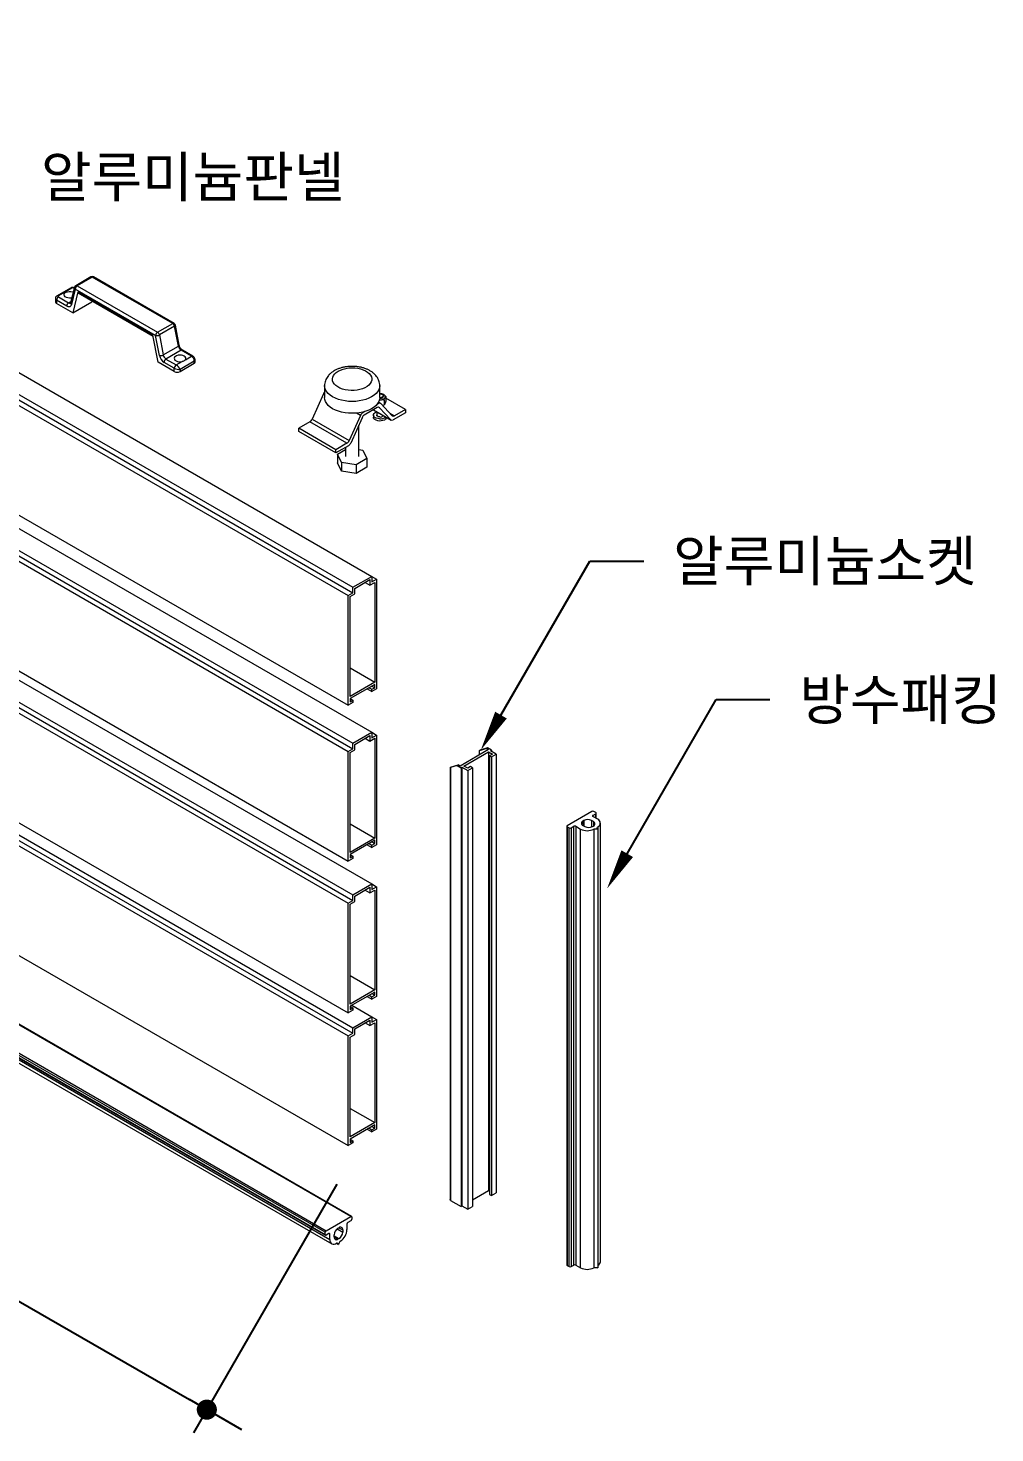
# Model space of a CAD drawing. Header units: millimetres. Extents: x 4892990 to 5673724, y 2128419 to 2381812.
# Drawn here: x 5663462 to 5664541, y 2379649 to 2381218 of the extents above; entities that cross this region are included whole.
import ezdxf
from ezdxf.enums import TextEntityAlignment as Align

# ---------------------------------------------------------------- set-up
doc = ezdxf.new("R2010")
doc.units = ezdxf.units.MM
doc.header["$LTSCALE"] = 1000
doc.layers.get('0').update_dxf_attribs({"linetype": 'CONTINUOUS'})
doc.layers.add('A-DIMS', color=7, linetype='CONTINUOUS', lineweight=25)
doc.layers.add('A-MKXS-LEAD', color=7, linetype='CONTINUOUS', lineweight=25)
doc.layers.add('A-MKXS-TEXT1', color=3, linetype='CONTINUOUS')
doc.styles.add('HY울릉도L', font='malgun.ttf')
doc.styles.add('돋움체', font='')
doc.styles.add('맑은고딕', font='malgun.ttf')
doc.styles.get('돋움체').set_extended_font_data('DotumChe')
doc.dimstyles.new('CDIM', dxfattribs={"dimtxt": 3, "dimasz": 1.5, "dimexe": 2, "dimexo": 1, "dimgap": 1, "dimtad": 1, "dimdec": 0, "dimrnd": 0.5, "dimzin": 0, "dimdsep": 32, "dimlunit": 6, "dimtxsty": 'HY울릉도L', "dimblk1": '_CIDOT', "dimblk2": '_CIDOT', "dimsah": 1, "dimcen": 5.5, "dimclrd": 2, "dimclre": 2, "dimclrt": 7, "dimadec": 0, "dimazin": 0, "dimtfac": 1, "dimtdec": 0, "dimtix": 1, "dimtmove": 2, "dimatfit": 1, "dimldrblk": '_CIDOT', "dimfxl": 1, "dimtolj": 1, "dimtzin": 0, "dimlwd": -1, "dimarcsym": 0})

# ---------------------------------------------------------------- blocks, each defined once
blk = doc.blocks.new('_CIDOT')
at = {"color": 0, "linetype": 'ByBlock'}
blk.add_line((2, 0), (-1, 0), dxfattribs=at)
at = {"color": 0, "linetype": 'ByBlock', "const_width": 0.5}
blk.add_lwpolyline([(-0.25, 0, 1), (0.25, 0, 1)], format="xyb", close=True, dxfattribs=at)
blk = doc.blocks.new('*D82')
at = {"layer": 'A-DIMS', "lineweight": -2, "transparency": 16777216}
for p, q in [((5662719.3, 2380553.4), (5662559.2, 2380275.5)), ((5663806.5, 2379927.4), (5663646.4, 2379649.4))]:
    blk.add_line(p, q, dxfattribs=at)
at = {"layer": 'A-DIMS', "transparency": 16777216}
blk.add_line((5662593.7, 2380290.2), (5663641.9, 2379686.7), dxfattribs=at)
at = {"layer": 'A-DIMS', "transparency": 16777216, "xscale": 22.5, "yscale": 22.5, "zscale": 22.5}
for p, rotation in [((5662574.2, 2380301.5), 150.0663104720145), ((5663661.4, 2379675.4), 330.0663104720145)]:
    blk.add_blockref('_CIDOT', p, dxfattribs=dict(at, rotation=rotation))
at = {"layer": 'A-DIMS', "color": 3, "transparency": 16777216, "insert": (5663136.5, 2380021), "char_height": 45, "attachment_point": 5, "rotation": 330.0663, "style": '돋움체'}
blk.add_mtext("\\A1;'A'", dxfattribs=at)

msp = doc.modelspace()

# ---------------------------------------------------------------- linework, layer by layer
at = {"color": 7, "linetype": 'Continuous', "lineweight": 15}
for p, q in [((5662785.05, 2381218.32), (5663845.71, 2380606.02)), ((5662763.83, 2381206.08), (5663824.49, 2380593.77)), ((5662763.83, 2381199.95), (5663824.49, 2380587.65)), ((5662758.53, 2381196.89), (5663819.19, 2380584.58)), ((5662765.49, 2381070.39), (5663819.19, 2380462.1)), ((5662785.05, 2381044.2), (5663845.71, 2380431.89)), ((5662769.14, 2381028.89), (5663824.49, 2380419.65)), ((5662769.14, 2381022.77), (5663824.49, 2380413.52)), ((5662769.14, 2381016.64), (5663819.19, 2380410.46)), ((5663532.01, 2380940.45), (5663515.04, 2380930.65)), ((5663533.51, 2380940.3), (5663516.54, 2380930.5)), ((5663623.33, 2380888.45), (5663533.51, 2380940.3)), ((5663624.83, 2380888.59), (5663535.01, 2380940.45)), ((5663509.04, 2380927.99), (5663494.19, 2380919.42)), ((5663510.54, 2380927.84), (5663495.69, 2380919.27)), ((5663495.69, 2380918.04), (5663507.09, 2380911.46)), ((5663513.63, 2380928.77), (5663509.33, 2380911.4)), ((5663514.42, 2380926.83), (5663510.12, 2380909.45)), ((5663517.43, 2380923.86), (5663511.6, 2380900.28)), ((5663513.3, 2380927.47), (5663512.66, 2380927.84)), ((5663604.24, 2380874.97), (5663514.42, 2380926.83)), ((5663516.54, 2380930.5), (5663606.36, 2380878.65)), ((5663517.43, 2380923.86), (5663601.22, 2380875.49)), ((5663517.68, 2380922.71), (5663601.44, 2380874.35)), ((5663492.25, 2380916.21), (5663492.25, 2380912.53)), ((5663493.57, 2380914.37), (5663493.57, 2380910.69)), ((5663504.97, 2380907.78), (5663493.57, 2380914.37)), ((5663511.6, 2380900.28), (5663493.57, 2380910.69)), ((5663507.09, 2380911.46), (5663509.72, 2380912.97)), ((5663511.6, 2380900.28), (5663532.81, 2380912.53)), ((5663533.12, 2380913.79), (5663532.81, 2380912.53)), ((5662769.14, 2380894.16), (5663819.19, 2380287.98)), ((5663606.36, 2380878.65), (5663623.33, 2380888.45)), ((5663630.58, 2380864.22), (5663626.28, 2380886.56)), ((5662785.05, 2380874.77), (5663845.71, 2380262.46)), ((5663607.06, 2380845.18), (5663601.22, 2380875.49)), ((5663608.54, 2380852.64), (5663604.24, 2380874.97)), ((5663625.39, 2380885.4), (5663608.42, 2380875.61)), ((5663608.42, 2380875.61), (5663612.72, 2380853.27)), ((5663629.69, 2380863.06), (5663625.39, 2380885.4)), ((5662769.14, 2380859.46), (5663824.49, 2380250.22)), ((5663612.72, 2380853.27), (5663629.69, 2380863.06)), ((5663632.77, 2380858.5), (5663615.8, 2380848.7)), ((5663644.18, 2380851.91), (5663632.77, 2380858.5)), ((5663645.68, 2380852.06), (5663634.27, 2380858.65)), ((5662769.14, 2380853.34), (5663824.49, 2380244.09)), ((5662769.14, 2380847.21), (5663819.19, 2380241.03)), ((5663625.09, 2380834.77), (5663607.06, 2380845.18)), ((5663625.09, 2380838.44), (5663613.68, 2380845.03)), ((5663615.8, 2380848.7), (5663627.21, 2380842.12)), ((5663627.21, 2380842.12), (5663633.96, 2380846.02)), ((5663647.36, 2380846.4), (5663631.45, 2380837.22)), ((5663631.45, 2380834.77), (5663647.36, 2380843.95)), ((5663637.43, 2380848.01), (5663644.18, 2380851.91)), ((5663647.36, 2380843.95), (5663647.36, 2380846.4)), ((5663648.24, 2380845.18), (5663648.24, 2380847.63)), ((5663625.09, 2380834.77), (5663625.09, 2380838.44)), ((5663631.45, 2380837.22), (5663631.45, 2380834.77)), ((5663791.58, 2380809.76), (5663778.92, 2380781.56)), ((5663792.89, 2380819.05), (5663792.89, 2380805.88)), ((5663854.49, 2380805.88), (5663854.49, 2380819.05)), ((5663851.62, 2380794.46), (5663837.24, 2380786.16)), ((5663853.24, 2380798.99), (5663851.07, 2380797.74)), ((5663855.44, 2380799.21), (5663853.08, 2380800.57)), ((5663866.83, 2380780.82), (5663854.17, 2380794.4)), ((5663868.45, 2380785.35), (5663855.79, 2380798.93)), ((5663858.47, 2380806.59), (5663858.47, 2380807.67)), ((5663859.34, 2380803.26), (5663859.34, 2380797.41)), ((5663861.42, 2380806.98), (5663861.42, 2380801.13)), ((5663883.32, 2380792.4), (5663861.42, 2380805.04)), ((5663883.32, 2380792.4), (5663871, 2380785.29)), ((5663883.32, 2380792.4), (5663883.32, 2380788.81)), ((5663776.37, 2380778.56), (5663764.05, 2380771.45)), ((5663817.85, 2380754.61), (5663776.37, 2380778.56)), ((5663778.92, 2380781.56), (5663820.4, 2380757.61)), ((5663833.07, 2380785.81), (5663820.4, 2380757.61)), ((5663834.69, 2380783.15), (5663822.02, 2380754.95)), ((5663837.79, 2380790.07), (5663835.62, 2380788.82)), ((5663847.35, 2380792), (5663867.18, 2380780.55)), ((5663847.47, 2380786.11), (5663847.47, 2380783.72)), ((5663851.13, 2380789.81), (5663851.13, 2380786.11)), ((5663883.32, 2380788.81), (5663869.38, 2380780.76)), ((5663805.54, 2380747.5), (5663764.05, 2380771.45)), ((5663764.05, 2380767.85), (5663764.05, 2380771.45)), ((5663805.54, 2380743.91), (5663764.05, 2380767.85)), ((5663831.02, 2380740.01), (5663831.02, 2380774.99)), ((5663817.85, 2380754.61), (5663805.54, 2380747.5)), ((5663819.47, 2380751.95), (5663805.54, 2380743.91)), ((5663805.54, 2380743.91), (5663805.54, 2380747.5)), ((5663807.33, 2380742.54), (5663816.35, 2380747.75)), ((5663816.35, 2380750.15), (5663816.35, 2380740.01)), ((5663831.02, 2380747.64), (5663835.66, 2380746.92)), ((5663835.66, 2380746.92), (5663840.04, 2380737.48)), ((5663811.71, 2380733.1), (5663807.33, 2380742.54)), ((5663807.33, 2380742.54), (5663807.33, 2380732.96)), ((5663811.71, 2380723.51), (5663807.33, 2380732.96)), ((5663811.71, 2380733.1), (5663811.71, 2380723.51)), ((5663828.07, 2380730.56), (5663811.71, 2380733.1)), ((5663840.04, 2380737.48), (5663828.07, 2380730.56)), ((5663828.07, 2380730.56), (5663828.07, 2380720.98)), ((5663840.04, 2380737.48), (5663840.04, 2380727.9)), ((5662769.14, 2380724.73), (5663819.19, 2380118.55)), ((5663828.07, 2380720.98), (5663811.71, 2380723.51)), ((5663840.04, 2380727.9), (5663828.07, 2380720.98)), ((5662769.14, 2380711.16), (5663824.49, 2380101.91)), ((5662769.14, 2380705.03), (5663824.49, 2380095.79)), ((5662769.14, 2380698.91), (5663819.19, 2380092.73)), ((5663824.49, 2380593.77), (5663845.71, 2380606.02)), ((5663845.71, 2380606.02), (5663845.71, 2380599.89)), ((5663845.71, 2380606.01), (5663851.01, 2380602.95)), ((5663824.49, 2380587.65), (5663824.49, 2380593.77)), ((5663826.61, 2380592.54), (5663843.58, 2380602.34)), ((5663826.61, 2380586.42), (5663826.61, 2380592.54)), ((5663838.28, 2380599.28), (5663843.58, 2380596.22)), ((5663843.58, 2380602.34), (5663843.58, 2380596.22)), ((5663843.58, 2380596.22), (5663848.89, 2380599.28)), ((5663845.71, 2380599.89), (5663851.01, 2380602.95)), ((5663848.89, 2380599.28), (5663848.89, 2380487.82)), ((5663851.01, 2380602.95), (5663851.01, 2380480.47)), ((5662758.53, 2380582.55), (5663819.19, 2379970.25)), ((5663819.19, 2380584.58), (5663824.49, 2380587.65)), ((5663819.19, 2380462.1), (5663819.19, 2380584.58)), ((5663821.31, 2380583.36), (5663826.61, 2380586.42)), ((5663821.31, 2380471.9), (5663821.31, 2380583.36)), ((5663822.13, 2379891.2), (5662721.17, 2380526.77)), ((5663822.88, 2379891.27), (5662721.92, 2380526.84)), ((5662693.59, 2380510.85), (5663794.56, 2379875.28)), ((5663793.49, 2379873.44), (5662692.53, 2380509.01)), ((5662692.53, 2380506.56), (5663793.49, 2379870.99)), ((5662692.84, 2380505.88), (5663793.81, 2379870.3)), ((5662697.83, 2380501.05), (5663798.8, 2379865.48)), ((5662700.01, 2380496.24), (5663800.97, 2379860.67)), ((5663821.31, 2380503.74), (5663848.89, 2380487.82)), ((5663848.89, 2380487.82), (5663821.31, 2380471.9)), ((5663848.89, 2380485.37), (5663821.31, 2380469.45)), ((5663840.4, 2380480.47), (5663845.71, 2380477.41)), ((5663842.52, 2380481.7), (5663845.71, 2380479.86)), ((5663845.71, 2380483.53), (5663848.89, 2380481.7)), ((5663845.71, 2380479.86), (5663848.89, 2380481.7)), ((5663851.01, 2380480.47), (5663845.71, 2380477.41)), ((5663845.71, 2380477.41), (5663845.71, 2380479.86)), ((5663848.89, 2380481.7), (5663848.89, 2380485.37)), ((5663824.49, 2380465.16), (5663819.19, 2380462.1)), ((5663821.31, 2380469.45), (5663821.31, 2380465.78)), ((5663821.31, 2380469.45), (5663824.49, 2380467.61)), ((5663821.31, 2380465.78), (5663824.49, 2380467.61)), ((5663824.49, 2380467.61), (5663824.49, 2380465.16)), ((5663824.49, 2380419.65), (5663845.71, 2380431.89)), ((5663845.71, 2380431.89), (5663845.71, 2380425.77)), ((5663845.71, 2380431.89), (5663851.01, 2380428.83)), ((5663824.49, 2380413.52), (5663824.49, 2380419.65)), ((5663826.61, 2380418.42), (5663843.58, 2380428.22)), ((5663826.61, 2380412.3), (5663826.61, 2380418.42)), ((5663838.28, 2380425.16), (5663843.58, 2380422.09)), ((5663843.58, 2380428.22), (5663843.58, 2380422.09)), ((5663843.58, 2380422.09), (5663848.89, 2380425.15)), ((5663845.71, 2380425.77), (5663851.01, 2380428.83)), ((5663848.89, 2380425.15), (5663848.89, 2380313.7)), ((5663851.01, 2380428.83), (5663851.01, 2380306.35)), ((5663819.19, 2380410.46), (5663824.49, 2380413.52)), ((5663819.19, 2380287.98), (5663819.19, 2380410.46)), ((5663821.31, 2380409.23), (5663826.61, 2380412.3)), ((5663821.31, 2380297.78), (5663821.31, 2380409.23)), ((5663976.01, 2380412.51), (5663944.19, 2380394.14)), ((5663948.43, 2380394.14), (5663976.01, 2380410.06)), ((5663973.88, 2380413.73), (5663965.4, 2380411.28)), ((5663965.4, 2380411.28), (5663965.72, 2380411.47)), ((5663965.4, 2380411.28), (5663965.4, 2380406.38)), ((5663967.44, 2380412.17), (5663966.01, 2380411.6)), ((5663974.94, 2380414.34), (5663967.58, 2380412.21)), ((5663973.88, 2380413.73), (5663974.94, 2380414.34)), ((5663973.88, 2380413.73), (5663976.01, 2380412.51)), ((5663979.19, 2380411.89), (5663974.94, 2380414.34)), ((5663976.01, 2380410.06), (5663980.25, 2380407.61)), ((5663976.01, 2380410.06), (5663976.01, 2379920.13)), ((5663980.25, 2380407.61), (5663977.07, 2380405.77)), ((5663977.07, 2380405.77), (5663979.19, 2380404.55)), ((5663977.07, 2380405.77), (5663977.07, 2379915.85)), ((5663978.13, 2380411.28), (5663979.19, 2380411.89)), ((5663984.49, 2380407.61), (5663978.13, 2380411.28)), ((5663979.19, 2380411.89), (5663979.19, 2380410.67)), ((5663979.19, 2380404.55), (5663984.49, 2380407.61)), ((5663979.19, 2380404.55), (5663979.19, 2379914.62)), ((5663984.49, 2380407.61), (5663984.49, 2379917.68)), ((5663933.17, 2380392.65), (5663933.17, 2379910.02)), ((5663933.18, 2380392.65), (5663933.56, 2380392.61)), ((5663933.18, 2380392.65), (5663933.18, 2379909.98)), ((5663933.25, 2380392.72), (5663933.58, 2380392.91)), ((5663933.56, 2379909.16), (5663933.56, 2380392.61)), ((5663933.58, 2380392.91), (5663942.06, 2380395.36)), ((5663941, 2380394.75), (5663933.64, 2380392.62)), ((5663933.64, 2380392.62), (5663933.64, 2379909.08)), ((5663941, 2380394.75), (5663942.06, 2380395.36)), ((5663941, 2380394.75), (5663945.25, 2380392.3)), ((5663944.19, 2380394.14), (5663942.06, 2380395.36)), ((5663945.25, 2380392.3), (5663946.31, 2380392.91)), ((5663945.25, 2380392.3), (5663945.25, 2379902.38)), ((5663946.31, 2380392.91), (5663952.67, 2380389.24)), ((5663946.31, 2380392.91), (5663946.31, 2379902.99)), ((5663952.67, 2380391.69), (5663948.43, 2380394.14)), ((5663955.85, 2380393.52), (5663952.67, 2380391.69)), ((5663952.67, 2380389.24), (5663957.97, 2380392.3)), ((5663952.67, 2380389.24), (5663952.67, 2379899.31)), ((5663957.97, 2380392.3), (5663955.85, 2380393.52)), ((5663957.97, 2380392.3), (5663957.97, 2379902.38)), ((5664091.46, 2380343.41), (5664063.88, 2380327.49)), ((5664092.52, 2380339.12), (5664095.7, 2380340.96)), ((5664092.52, 2380339.12), (5664092.52, 2380337.89)), ((5664097.83, 2380334.83), (5664092.52, 2380337.89)), ((5664095.7, 2380342.18), (5664093.58, 2380343.41)), ((5664095.7, 2380336.06), (5664095.7, 2380340.96)), ((5664096.14, 2380335.8), (5664096.14, 2380341.57)), ((5663821.31, 2380329.62), (5663848.89, 2380313.7)), ((5664063.44, 2380326.87), (5664063.44, 2379836.95)), ((5664063.88, 2380326.26), (5664066.01, 2380325.04)), ((5664063.88, 2380326.26), (5664063.88, 2379836.34)), ((5664066.01, 2379835.11), (5664066.01, 2380325.04)), ((5664068.13, 2380325.04), (5664071.31, 2380326.87)), ((5664068.13, 2380325.04), (5664068.13, 2379835.11)), ((5664071.31, 2379836.95), (5664071.31, 2380326.87)), ((5664073.43, 2380326.87), (5664078.73, 2380323.81)), ((5664073.43, 2380326.87), (5664073.43, 2379836.95)), ((5664078.73, 2379833.89), (5664078.73, 2380323.81)), ((5664082.45, 2380333.3), (5664081.39, 2380332.69)), ((5664081.39, 2380332.69), (5664081.39, 2380327.79)), ((5664081.39, 2380327.79), (5664083.51, 2380326.57)), ((5664082.45, 2380333.3), (5664082.45, 2380327.18)), ((5664093.05, 2380332.08), (5664090.93, 2380333.3)), ((5664090.93, 2380333.3), (5664090.93, 2380326.08)), ((5664091.99, 2380326.57), (5664093.05, 2380327.18)), ((5664093.05, 2380332.08), (5664093.05, 2380327.18)), ((5664093.58, 2380323.81), (5664093.58, 2379833.89)), ((5664097.83, 2380326.26), (5664097.83, 2380323.81)), ((5664097.83, 2380323.81), (5664097.83, 2379833.89)), ((5664100.9, 2379840.62), (5664100.9, 2380330.55)), ((5663848.89, 2380313.7), (5663821.31, 2380297.78)), ((5663848.89, 2380311.25), (5663821.31, 2380295.33)), ((5663840.4, 2380306.35), (5663845.71, 2380303.29)), ((5663842.52, 2380307.57), (5663845.71, 2380305.74)), ((5663845.71, 2380309.41), (5663848.89, 2380307.57)), ((5663845.71, 2380305.74), (5663848.89, 2380307.57)), ((5663851.01, 2380306.35), (5663845.71, 2380303.29)), ((5663845.71, 2380303.29), (5663845.71, 2380305.74)), ((5663848.89, 2380307.57), (5663848.89, 2380311.25)), ((5663824.49, 2380291.04), (5663819.19, 2380287.98)), ((5663821.31, 2380295.33), (5663821.31, 2380291.65)), ((5663821.31, 2380295.33), (5663824.49, 2380293.49)), ((5663821.31, 2380291.65), (5663824.49, 2380293.49)), ((5663824.49, 2380293.49), (5663824.49, 2380291.04)), ((5663824.49, 2380250.22), (5663845.71, 2380262.46)), ((5663826.61, 2380248.99), (5663843.58, 2380258.79)), ((5663843.58, 2380258.79), (5663843.58, 2380252.66)), ((5663845.71, 2380262.46), (5663845.71, 2380256.34)), ((5663845.71, 2380262.46), (5663851.01, 2380259.4)), ((5663845.71, 2380256.34), (5663851.01, 2380259.4)), ((5663851.01, 2380259.4), (5663851.01, 2380136.92)), ((5663819.19, 2380241.03), (5663824.49, 2380244.09)), ((5663824.49, 2380244.09), (5663824.49, 2380250.22)), ((5663826.61, 2380242.87), (5663826.61, 2380248.99)), ((5663838.28, 2380255.73), (5663843.58, 2380252.66)), ((5663843.58, 2380252.66), (5663848.89, 2380255.73)), ((5663848.89, 2380255.73), (5663848.89, 2380144.27)), ((5663819.19, 2380118.55), (5663819.19, 2380241.03)), ((5663821.31, 2380239.81), (5663826.61, 2380242.87)), ((5663821.31, 2380128.35), (5663821.31, 2380239.81)), ((5663821.31, 2380160.19), (5663848.89, 2380144.27)), ((5663848.89, 2380144.27), (5663821.31, 2380128.35)), ((5663848.89, 2380141.82), (5663821.31, 2380125.9)), ((5663840.4, 2380136.92), (5663845.71, 2380133.86)), ((5663842.52, 2380138.14), (5663845.71, 2380136.31)), ((5663845.71, 2380139.98), (5663848.89, 2380138.14)), ((5663845.71, 2380136.31), (5663848.89, 2380138.14)), ((5663851.01, 2380136.92), (5663845.71, 2380133.86)), ((5663845.71, 2380133.86), (5663845.71, 2380136.31)), ((5663848.89, 2380138.14), (5663848.89, 2380141.82)), ((5663824.49, 2380121.61), (5663819.19, 2380118.55)), ((5663821.31, 2380125.9), (5663821.31, 2380122.22)), ((5663821.31, 2380125.9), (5663824.49, 2380124.06)), ((5663821.31, 2380122.22), (5663824.49, 2380124.06)), ((5663823.34, 2380127.07), (5663845.71, 2380114.16)), ((5663824.49, 2380124.06), (5663824.49, 2380121.61)), ((5663824.49, 2380101.91), (5663845.71, 2380114.16)), ((5663824.49, 2380095.79), (5663824.49, 2380101.91)), ((5663826.61, 2380100.69), (5663843.58, 2380110.49)), ((5663838.28, 2380107.42), (5663843.58, 2380104.36)), ((5663843.58, 2380110.49), (5663843.58, 2380104.36)), ((5663843.58, 2380104.36), (5663848.89, 2380107.42)), ((5663845.71, 2380114.16), (5663845.71, 2380108.04)), ((5663845.71, 2380114.16), (5663851.01, 2380111.1)), ((5663845.71, 2380108.04), (5663851.01, 2380111.1)), ((5663848.89, 2380107.42), (5663848.89, 2379995.97)), ((5663851.01, 2380111.1), (5663851.01, 2379988.62)), ((5663819.19, 2380092.73), (5663824.49, 2380095.79)), ((5663819.19, 2379970.25), (5663819.19, 2380092.73)), ((5663821.31, 2380091.5), (5663826.61, 2380094.56)), ((5663821.31, 2379980.05), (5663821.31, 2380091.5)), ((5663826.61, 2380094.56), (5663826.61, 2380100.69)), ((5663821.31, 2380011.89), (5663848.89, 2379995.97)), ((5663848.89, 2379995.97), (5663821.31, 2379980.05)), ((5663848.89, 2379993.52), (5663821.31, 2379977.6)), ((5663848.89, 2379989.84), (5663848.89, 2379993.52)), ((5663821.31, 2379977.6), (5663821.31, 2379973.92)), ((5663821.31, 2379977.59), (5663824.49, 2379975.76)), ((5663840.4, 2379988.62), (5663845.71, 2379985.55)), ((5663842.52, 2379989.84), (5663845.71, 2379988)), ((5663845.71, 2379991.68), (5663848.89, 2379989.84)), ((5663845.71, 2379988), (5663848.89, 2379989.84)), ((5663851.01, 2379988.62), (5663845.71, 2379985.55)), ((5663845.71, 2379985.55), (5663845.71, 2379988)), ((5663824.49, 2379973.31), (5663819.19, 2379970.25)), ((5663821.31, 2379973.92), (5663824.49, 2379975.76)), ((5663824.49, 2379975.76), (5663824.49, 2379973.31)), ((5663957.97, 2379909.72), (5663976.01, 2379920.13)), ((5663976.01, 2379920.13), (5663977.07, 2379919.52)), ((5663977.07, 2379915.85), (5663979.19, 2379914.62)), ((5663979.19, 2379914.62), (5663984.49, 2379917.68)), ((5663933.56, 2379909.16), (5663933.18, 2379909.98)), ((5663933.64, 2379909.08), (5663945.25, 2379902.38)), ((5663945.25, 2379902.38), (5663946.31, 2379902.99)), ((5663946.31, 2379902.99), (5663952.67, 2379899.31)), ((5663952.67, 2379899.31), (5663957.97, 2379902.38)), ((5663794.56, 2379875.28), (5663822.13, 2379891.2)), ((5663817.89, 2379882.62), (5663817.89, 2379876.5)), ((5663822.13, 2379886.3), (5663818.95, 2379884.46)), ((5663823.19, 2379890.58), (5663823.19, 2379888.13)), ((5663793.49, 2379870.99), (5663793.49, 2379873.44)), ((5663797.74, 2379872.21), (5663794.56, 2379870.38)), ((5663798.8, 2379871.6), (5663797.74, 2379872.21)), ((5663798.8, 2379865.48), (5663798.8, 2379871.6)), ((5663803.57, 2379868.23), (5663803.57, 2379870.68)), ((5663803.57, 2379869.46), (5663808.87, 2379866.4)), ((5663803.57, 2379868.23), (5663807.81, 2379865.78)), ((5663806.86, 2379877.36), (5663813.12, 2379873.74)), ((5663807.81, 2379878.03), (5663808.87, 2379878.64)), ((5663808.87, 2379866.4), (5663807.81, 2379865.78)), ((5663808.87, 2379878.64), (5663813.12, 2379876.19)), ((5663813.12, 2379876.19), (5663813.12, 2379873.74)), ((5663806.22, 2379861.19), (5663808.34, 2379859.97)), ((5664063.88, 2379836.34), (5664066.01, 2379835.11)), ((5664068.13, 2379835.11), (5664071.31, 2379836.95)), ((5664073.43, 2379836.95), (5664078.73, 2379833.89))]:
    msp.add_line(p, q, dxfattribs=at)
at = {"color": 8, "linetype": 'Continuous', "lineweight": 15}
for p, q in [((5663792.89, 2380809.01), (5663791.58, 2380809.76)), ((5663847.41, 2380792.03), (5663866.83, 2380780.82)), ((5663853.24, 2380798.99), (5663852.41, 2380799.46)), ((5663854.17, 2380794.4), (5663853.4, 2380794.84)), ((5663833.07, 2380785.81), (5663828.7, 2380788.33)), ((5663834.79, 2380789.29), (5663835.62, 2380788.82)), ((5663865.6, 2380788.41), (5663871, 2380785.29))]:
    msp.add_line(p, q, dxfattribs=at)
at = {"color": 7, "linetype": 'Continuous', "lineweight": 15, "flags": 128}
for points in [[(5663510.71, 2380916.99), (5663510.09, 2380916.88), (5663508.17, 2380916.75), (5663506.28, 2380916.96), (5663504.57, 2380917.48), (5663503.2, 2380918.27), (5663502.3, 2380919.26), (5663501.94, 2380920.35), (5663502.16, 2380921.46), (5663502.93, 2380922.48), (5663504.19, 2380923.33), (5663505.82, 2380923.92), (5663507.69, 2380924.21), (5663509.62, 2380924.17), (5663511.44, 2380923.8), (5663512.32, 2380923.48)], [(5663513.46, 2380928.12), (5663513.07, 2380928.03), (5663512.66, 2380927.84)], [(5663510.12, 2380909.45), (5663509.83, 2380908.66), (5663509.42, 2380908), (5663508.88, 2380907.51), (5663508.24, 2380907.2), (5663507.5, 2380907.06), (5663506.7, 2380907.12), (5663505.85, 2380907.36), (5663504.97, 2380907.78)], [(5663625.39, 2380885.4), (5663625.76, 2380885.65), (5663626.04, 2380885.92), (5663626.22, 2380886.18), (5663626.29, 2380886.44), (5663626.28, 2380886.56)], [(5663629.69, 2380863.06), (5663630.06, 2380863.31), (5663630.34, 2380863.58), (5663630.52, 2380863.84), (5663630.58, 2380864.1), (5663630.58, 2380864.22)], [(5663637.43, 2380848.01), (5663637.89, 2380849.06), (5663637.83, 2380850.14), (5663637.22, 2380851.16), (5663636.14, 2380852.05), (5663634.67, 2380852.71), (5663632.93, 2380853.11), (5663631.06, 2380853.2), (5663629.23, 2380852.98), (5663627.58, 2380852.46), (5663626.26, 2380851.7), (5663625.37, 2380850.75), (5663624.98, 2380849.69), (5663625.14, 2380848.61), (5663625.83, 2380847.61), (5663626.98, 2380846.76), (5663628.51, 2380846.13), (5663630.28, 2380845.78), (5663632.15, 2380845.75), (5663633.96, 2380846.02)], [(5663808.13, 2380835.22), (5663810.69, 2380836.48), (5663813.55, 2380837.51), (5663816.65, 2380838.27), (5663819.91, 2380838.75), (5663823.26, 2380838.93), (5663826.63, 2380838.82), (5663829.92, 2380838.41), (5663833.07, 2380837.72), (5663836, 2380836.76), (5663838.63, 2380835.55), (5663840.92, 2380834.13), (5663842.81, 2380832.51), (5663844.24, 2380830.76), (5663845.2, 2380828.89), (5663845.65, 2380826.96), (5663845.58, 2380825.02), (5663845.01, 2380823.1), (5663843.93, 2380821.26), (5663842.38, 2380819.54), (5663840.39, 2380817.97), (5663838.01, 2380816.59), (5663835.29, 2380815.44), (5663832.3, 2380814.55), (5663829.11, 2380813.93), (5663825.79, 2380813.59), (5663822.42, 2380813.56), (5663819.08, 2380813.82), (5663815.85, 2380814.37), (5663812.81, 2380815.2), (5663810.02, 2380816.28), (5663807.54, 2380817.61), (5663805.45, 2380819.13), (5663803.79, 2380820.82), (5663802.59, 2380822.64), (5663801.88, 2380824.54), (5663801.69, 2380826.48), (5663802.01, 2380828.41), (5663802.84, 2380830.3), (5663804.16, 2380832.09), (5663805.94, 2380833.74), (5663808.13, 2380835.22)], [(5663854.49, 2380809.78), (5663855.11, 2380809.78), (5663856.48, 2380809.55), (5663857.6, 2380809.03), (5663858.29, 2380808.31), (5663858.45, 2380807.49), (5663858.06, 2380806.7), (5663857.16, 2380806.05), (5663855.91, 2380805.65), (5663854.49, 2380805.56)], [(5663854.49, 2380805.88), (5663854.22, 2380803.56), (5663853.44, 2380801.27), (5663852.14, 2380799.07), (5663850.36, 2380796.99), (5663848.12, 2380795.05), (5663845.46, 2380793.3), (5663842.44, 2380791.77), (5663839.09, 2380790.48), (5663835.47, 2380789.45), (5663831.66, 2380788.7), (5663827.71, 2380788.25), (5663823.69, 2380788.1), (5663819.67, 2380788.25), (5663815.71, 2380788.7), (5663811.9, 2380789.45), (5663808.29, 2380790.48), (5663804.94, 2380791.77), (5663801.91, 2380793.3), (5663799.25, 2380795.05), (5663797.01, 2380796.99), (5663795.23, 2380799.07), (5663793.94, 2380801.27), (5663793.15, 2380803.56), (5663792.89, 2380805.88)], [(5663858.47, 2380806.59), (5663858.46, 2380806.48), (5663858.11, 2380805.68), (5663857.26, 2380805.02), (5663856.03, 2380804.6), (5663854.61, 2380804.48), (5663854.39, 2380804.49)], [(5663854.18, 2380779.5), (5663852.23, 2380779.75), (5663850.47, 2380780.3), (5663849.04, 2380781.1), (5663848.03, 2380782.09), (5663847.52, 2380783.21), (5663847.47, 2380783.72)], [(5663854.18, 2380781.89), (5663852.23, 2380782.15), (5663850.47, 2380782.69), (5663849.04, 2380783.49), (5663848.03, 2380784.49), (5663847.52, 2380785.6), (5663847.55, 2380786.76), (5663848.12, 2380787.86), (5663849.19, 2380788.84), (5663850.67, 2380789.61), (5663851.17, 2380789.79)], [(5663854.49, 2380784), (5663853.11, 2380784.23), (5663852, 2380784.75), (5663851.3, 2380785.47), (5663851.13, 2380786.11)], [(5663862.12, 2380783.47), (5663861.83, 2380782.51), (5663861, 2380781.46), (5663859.72, 2380780.58), (5663858.07, 2380779.93), (5663856.17, 2380779.56), (5663854.18, 2380779.5)], [(5663933.18, 2379909.98), (5663933.17, 2379910), (5663933.17, 2379910.02)]]:
    msp.add_lwpolyline(points, dxfattribs=at)
at = {"color": 8, "linetype": 'Continuous', "lineweight": 15, "flags": 128}
msp.add_lwpolyline([(5663854.49, 2380819.11), (5663854.49, 2380819.05), (5663854.22, 2380816.73), (5663853.44, 2380814.45), (5663852.14, 2380812.25), (5663850.36, 2380810.16), (5663848.12, 2380808.23), (5663845.46, 2380806.48), (5663842.44, 2380804.94), (5663839.09, 2380803.65), (5663835.47, 2380802.62), (5663831.66, 2380801.87), (5663827.71, 2380801.42), (5663823.69, 2380801.27), (5663819.67, 2380801.42), (5663815.71, 2380801.87), (5663811.9, 2380802.62), (5663808.29, 2380803.65), (5663804.94, 2380804.94), (5663801.91, 2380806.48), (5663799.25, 2380808.23), (5663797.01, 2380810.16), (5663795.23, 2380812.25), (5663793.94, 2380814.45), (5663793.15, 2380816.73), (5663792.89, 2380819.02)], dxfattribs=at)
at = {"color": 7, "linetype": 'Continuous', "lineweight": 15}
for centre, radius, start, end in [((5663533.51, 2380937.85), 3, 60.00269, 119.99731), ((5663532.63, 2380939.1), 1.48, 53.7758, 114.91375), ((5663534.39, 2380939.07), 1.51, 65.69288, 125.61758), ((5663498.17, 2380914.16), 4.61, 122.60548, 177.39452), ((5663494.82, 2380918.12), 1.44, 52.74445, 115.97792), ((5663495.92, 2380918.65), 0.655, 110.78342, 249.21658), ((5663509.66, 2380926.61), 1.51, 54.38242, 114.30712), ((5663511.6, 2380925.79), 2.31, 62.60967, 117.39033), ((5663515.62, 2380928.45), 2.02, 170.7685, 233.48361), ((5663516.54, 2380928.05), 3, 119.99731, 166.10315), ((5663519.02, 2380926.62), 4.61, 122.60548, 177.39452), ((5663515.66, 2380929.31), 1.48, 53.7758, 114.91375), ((5663494.5, 2380916.43), 2.27, 185.90359, 245.60712), ((5663494.5, 2380912.76), 2.26, 185.6948, 245.62534), ((5663509.58, 2380907.57), 4.61, 122.60548, 177.39452), ((5663508.42, 2380913.27), 2.25, 233.97008, 292.84014), ((5663511.32, 2380911.07), 2.02, 170.7685, 233.48361), ((5663624.21, 2380887.22), 1.51, 65.69288, 125.61758), ((5663620.77, 2380884.5), 4.7, 11.06576, 57.06566), ((5663623.33, 2380886), 3, 10.89301, 60.00269), ((5663608.84, 2380874.77), 4.61, 122.60548, 177.39452), ((5663605.48, 2380880.92), 6.07, 258.20658, 298.95654), ((5663603.8, 2380874.7), 4.7, 11.06576, 57.06566), ((5663636.61, 2380864.42), 7.05, 191.06576, 237.06566), ((5663633.65, 2380857.27), 1.51, 65.69288, 125.61758), ((5663609.78, 2380858.58), 6.07, 258.20658, 298.95654), ((5663620.07, 2380854.89), 11.75, 191.06576, 237.06566), ((5663619.64, 2380854.62), 7.05, 191.06576, 237.06566), ((5663618.29, 2380844.82), 4.61, 122.60548, 177.39452), ((5663629.69, 2380838.23), 4.61, 122.60548, 177.39452), ((5663645.05, 2380850.77), 1.44, 64.01607, 127.25615), ((5663640.45, 2380846.09), 6.92, 2.60548, 57.39452), ((5663646.81, 2380847.73), 1.44, 292.73569, 355.97694), ((5663646.74, 2380845.33), 1.51, 294.37466, 354.3052), ((5663628.27, 2380840.91), 6.92, 242.60967, 297.39033), ((5663798.34, 2380806.74), 7.4, 137.49202, 155.93054), ((5663854.98, 2380801.71), 8.28, 59.76664, 93.43865), ((5663858.16, 2380806.61), 2.46, 334.5245, 66.23179), ((5663852.86, 2380792.88), 2, 49.14182, 128.12639), ((5663854.48, 2380797.41), 2, 49.14182, 128.12639), ((5663854.8, 2380813.3), 10.1, 266.27558, 277.00329), ((5663855.8, 2380809.02), 5.74, 272.23469, 322.86551), ((5663772.81, 2380784.17), 6.65, 302.44239, 336.92211), ((5663839.18, 2380783.21), 6.65, 122.44239, 156.92211), ((5663840.8, 2380780.55), 6.65, 122.44239, 156.92211), ((5663855.21, 2380791.08), 9.24, 263.60622, 310.16928), ((5663855.18, 2380787.8), 3.85, 259.68952, 325.8571), ((5663868.14, 2380782.34), 2, 229.14182, 308.12639), ((5663869.76, 2380786.87), 2, 229.14182, 308.12639), ((5663814.29, 2380760.22), 6.65, 302.44239, 336.92211), ((5663815.91, 2380757.56), 6.65, 302.44239, 336.92211), ((5664092.52, 2380341.36), 2.31, 62.60967, 117.39033), ((5664092.75, 2380338.51), 0.655, 110.78342, 249.21658), ((5664095.47, 2380341.57), 0.655, 290.78342, 69.21658), ((5664064.12, 2380326.87), 0.655, 110.78342, 249.21658), ((5664067.07, 2380327.08), 2.31, 242.60967, 297.39033), ((5664072.37, 2380324.83), 2.31, 62.60967, 117.39033), ((5664086.16, 2380338.14), 16.14, 242.60967, 297.39033), ((5664082.31, 2380330.24), 2.62, 110.78342, 249.21658), ((5664086.69, 2380325.11), 9.22, 62.60967, 117.39033), ((5664087.75, 2380334.76), 9.22, 242.60967, 297.39033), ((5664092.12, 2380329.63), 2.62, 290.78342, 69.21658), ((5664096.2, 2380330.55), 4.58, 290.78342, 69.21658), ((5663933.72, 2379909.24), 0.184, 207.65112, 242.35509), ((5663820.19, 2379882.52), 2.31, 122.60548, 177.39452), ((5663822.55, 2379890.69), 0.655, 350.78596, 129.20329), ((5663820.89, 2379888.24), 2.31, 302.60548, 357.39452), ((5663795.8, 2379873.34), 2.31, 122.60548, 177.39452), ((5663794.14, 2379870.89), 0.655, 170.78596, 309.20329), ((5663798.15, 2379871.71), 0.655, 350.78596, 129.20329), ((5663806.16, 2379867.81), 2.62, 170.78596, 309.20329), ((5663812.78, 2379870.26), 9.22, 122.60548, 177.39452), ((5663810.53, 2379876.61), 2.62, 350.78596, 129.20329), ((5663803.91, 2379874.16), 9.22, 302.60548, 357.39452), ((5663801.77, 2379877.23), 16.14, 302.60548, 357.39452), ((5663803.32, 2379864.74), 4.59, 170.78596, 309.20329), ((5664064.2, 2379837.02), 0.754, 185.6948, 245.62534), ((5664067.07, 2379837.16), 2.31, 242.60967, 297.39033), ((5664072.37, 2379834.9), 2.31, 62.60967, 117.39033), ((5664095.65, 2379841.15), 5.28, 294.37466, 354.3052), ((5664086.16, 2379848.22), 16.14, 242.60967, 297.39033)]:
    msp.add_arc(centre, radius, start, end, dxfattribs=at)
for centre, major_axis, ratio, start_param, end_param in [((5663519.55, 2380925.09), (1.95, 2.33), 0.4222917, 2.4305735, 3.2160529), ((5663628.27, 2380839.05), (-3.11, 3.38), 0.3690202, 3.8444791, 5.4152754), ((5663628.27, 2380839.05), (4.48, -1.01), 0.3689019, 4.0095487, 5.580345), ((5663965.94, 2380411.53), (0.3, 0.132), 0.1211327, 1.2556598, 2.3028574), ((5663967.36, 2380412.09), (0.3, 0.132), 0.1211327, 0.7320611, 1.2556598), ((5663933.47, 2380392.78), (0.3, 0.132), 0.1211327, 2.3028574, 3.3500549), ((5663933.85, 2380392.74), (0.3, 0.132), 0.1211327, 3.3500549, 3.8736537)]:
    msp.add_ellipse(centre, major_axis=major_axis, ratio=ratio, start_param=start_param, end_param=end_param, dxfattribs=at)
for points, knots in [([(5663494.19, 2380919.42), (5663493.86, 2380919.19), (5663493.2, 2380918.74), (5663492.54, 2380917.72), (5663492.21, 2380916.82), (5663492.28, 2380916.31), (5663492.3, 2380916.2)], [0, 0, 0, 0, 0.3006375, 0.6080654, 0.9173849, 1, 1, 1, 1]), ([(5663513.5, 2380928.28), (5663513.41, 2380928.32), (5663512.92, 2380928.54), (5663511.87, 2380928.68), (5663510.39, 2380928.61), (5663509.5, 2380928.2), (5663509.04, 2380927.99)], [0, 0, 0, 0, 0.0656129, 0.3561031, 0.6713345, 1, 1, 1, 1]), ([(5663509.33, 2380911.4), (5663509.3, 2380911.32), (5663509.25, 2380911.16), (5663509.25, 2380911.17), (5663509.25, 2380911.18)], [0, 0, 0, 0, 0.4529713, 1, 1, 1, 1]), ([(5663634.27, 2380858.65), (5663634.13, 2380858.73), (5663633.73, 2380858.99), (5663632.95, 2380859.67), (5663632.06, 2380860.75), (5663631.29, 2380862.04), (5663630.8, 2380863.26), (5663630.64, 2380863.95), (5663630.58, 2380864.22)], [0, 0, 0, 0, 0.0972414, 0.283133, 0.4753563, 0.6725362, 0.8708483, 1, 1, 1, 1]), ([(5663637.43, 2380848.01), (5663637.05, 2380847.62), (5663636.33, 2380846.84), (5663634.95, 2380846.27), (5663634.13, 2380846.06), (5663633.96, 2380846.02)], [0, 0, 0, 0, 0.458025, 0.8908903, 1, 1, 1, 1]), ([(5663648.24, 2380847.63), (5663648.22, 2380847.96), (5663648.17, 2380848.74), (5663647.7, 2380849.96), (5663646.89, 2380851.2), (5663646.09, 2380851.77), (5663645.68, 2380852.06)], [0, 0, 0, 0, 0.1923388, 0.4434157, 0.7158751, 1, 1, 1, 1]), ([(5663854.48, 2380819.14), (5663854.43, 2380820.02), (5663854.34, 2380821.81), (5663853.64, 2380824.43), (5663852.55, 2380826.93), (5663851.06, 2380829.29), (5663849.18, 2380831.49), (5663846.92, 2380833.52), (5663844.28, 2380835.34), (5663841.3, 2380836.94), (5663838.03, 2380838.27), (5663834.54, 2380839.3), (5663830.9, 2380840.04), (5663827.16, 2380840.47), (5663823.37, 2380840.6), (5663819.59, 2380840.42), (5663815.86, 2380839.94), (5663812.22, 2380839.15), (5663808.72, 2380838.04), (5663805.9, 2380836.85), (5663804.3, 2380835.97), (5663803.73, 2380835.65)], [0, 0, 0, 0, 0.0466998, 0.0944012, 0.1422311, 0.1909251, 0.2411234, 0.2932496, 0.3473406, 0.4029658, 0.4594131, 0.5159413, 0.5722614, 0.6283514, 0.6843126, 0.7403024, 0.7964676, 0.8529752, 0.9100121, 0.9677234, 1, 1, 1, 1]), ([(5663803.73, 2380835.65), (5663803.17, 2380835.31), (5663801.62, 2380834.37), (5663799.41, 2380832.66), (5663797.25, 2380830.48), (5663795.56, 2380828.2), (5663794.26, 2380825.79), (5663793.36, 2380823.2), (5663792.9, 2380820.92), (5663792.93, 2380819.49), (5663792.94, 2380819)], [0, 0, 0, 0, 0.08963, 0.2508118, 0.3930972, 0.5301351, 0.662462, 0.7912948, 0.9297847, 1, 1, 1, 1]), ([(5663856.88, 2380809.89), (5663856.34, 2380809.94), (5663855.56, 2380810.03), (5663854.74, 2380809.97), (5663854.49, 2380809.95)], [0, 0, 0, 0, 0.6824497, 1, 1, 1, 1]), ([(5663856.88, 2380809.89), (5663857.07, 2380809.83), (5663857.81, 2380809.61), (5663858.58, 2380809.18), (5663859.15, 2380808.86)], [0, 0, 0, 0, 0.2575513, 1, 1, 1, 1]), ([(5663859.15, 2380808.86), (5663859.36, 2380808.72), (5663860.13, 2380808.21), (5663860.87, 2380807.5), (5663861.42, 2380806.98)], [0, 0, 0, 0, 0.2686336, 1, 1, 1, 1]), ([(5663853.85, 2380802.8), (5663854.01, 2380802.85), (5663854.73, 2380803.09), (5663855.46, 2380803.2), (5663856.03, 2380803.28)], [0, 0, 0, 0, 0.22791151, 1, 1, 1, 1]), ([(5663856.03, 2380803.28), (5663856.11, 2380803.29), (5663856.7, 2380803.36), (5663857.82, 2380803.4), (5663858.83, 2380803.31), (5663859.34, 2380803.26)], [0, 0, 0, 0, 0.0700474, 0.5307624, 1, 1, 1, 1]), ([(5663857.68, 2380796.9), (5663857.72, 2380796.91), (5663858.29, 2380797.02), (5663858.83, 2380797.22), (5663859.34, 2380797.41)], [0, 0, 0, 0, 0.0729359, 1, 1, 1, 1]), ([(5663859.34, 2380803.26), (5663859.51, 2380803.68), (5663859.85, 2380804.54), (5663860.2, 2380805.21), (5663860.38, 2380805.55)], [0, 0, 0, 0, 0.495458, 1, 1, 1, 1]), ([(5663859.34, 2380797.41), (5663859.51, 2380797.59), (5663859.85, 2380797.96), (5663860.2, 2380798.55), (5663860.38, 2380798.84)], [0, 0, 0, 0, 0.495458, 1, 1, 1, 1]), ([(5663860.38, 2380805.55), (5663860.41, 2380805.59), (5663860.59, 2380805.92), (5663860.94, 2380806.46), (5663861.26, 2380806.81), (5663861.42, 2380806.98)], [0, 0, 0, 0, 0.0700474, 0.5307624, 1, 1, 1, 1]), ([(5663860.38, 2380798.84), (5663860.41, 2380798.89), (5663860.59, 2380799.23), (5663860.94, 2380799.95), (5663861.26, 2380800.74), (5663861.42, 2380801.13)], [0, 0, 0, 0, 0.0700474, 0.5307624, 1, 1, 1, 1]), ([(5664093.58, 2380323.81), (5664093.92, 2380323.91), (5664094.61, 2380324.1), (5664096.11, 2380324.15), (5664097.15, 2380323.94), (5664097.83, 2380323.81)], [0, 0, 0, 0, 0.25501924, 0.51880985, 1, 1, 1, 1]), ([(5664097.83, 2380323.81), (5664097.67, 2380324.06), (5664097.37, 2380324.54), (5664097.21, 2380325.4), (5664097.6, 2380325.94), (5664097.83, 2380326.26)], [0, 0, 0, 0, 0.31959579, 0.59877435, 1, 1, 1, 1]), ([(5663808.34, 2379859.97), (5663808.2, 2379860.23), (5663807.94, 2379860.73), (5663807.27, 2379861.29), (5663806.61, 2379861.23), (5663806.22, 2379861.19)], [0, 0, 0, 0, 0.3195958, 0.5987743, 1, 1, 1, 1]), ([(5663810.47, 2379863.64), (5663810.21, 2379863.39), (5663809.7, 2379862.89), (5663808.91, 2379861.62), (5663808.56, 2379860.61), (5663808.34, 2379859.97)], [0, 0, 0, 0, 0.25501924, 0.51880985, 1, 1, 1, 1]), ([(5664093.58, 2379833.89), (5664093.92, 2379833.98), (5664094.61, 2379834.17), (5664096.11, 2379834.23), (5664097.15, 2379834.02), (5664097.83, 2379833.89)], [0, 0, 0, 0, 0.2550192, 0.5188098, 1, 1, 1, 1])]:
    msp.add_open_spline(points, degree=3, knots=knots, dxfattribs=at)
at = {"layer": 'A-MKXS-LEAD'}
for p, q in [((5663989.86, 2380451.06), (5664089.23, 2380623.17)), ((5664089.23, 2380623.17), (5664149.23, 2380623.17)), ((5664130.85, 2380296.32), (5664230.21, 2380468.42)), ((5664230.21, 2380468.42), (5664290.21, 2380468.42))]:
    msp.add_line(p, q, dxfattribs=at)
for points in [[(5663967.36, 2380412.09, 0, 15, 0), (5663989.86, 2380451.06, 15, 15, 0)], [(5664108.35, 2380257.35, 0, 15, 0), (5664130.85, 2380296.32, 15, 15, 0)]]:
    msp.add_lwpolyline(points, format="xyseb", dxfattribs=at)

# ---------------------------------------------------------------- texts
at = {"layer": 'A-MKXS-TEXT1', "style": '맑은고딕'}
for s, p in [('알루미늄판넬', (5663476.25, 2381052.19)), ('알루미늄소켓', (5664182.14, 2380623.17)), ('방수패킹', (5664323.13, 2380468.42))]:
    msp.add_text(s, height=45, dxfattribs=at).set_placement(p, align=Align.MIDDLE_LEFT)

# ---------------------------------------------------------------- dimensions: what is measured, and where the dimension line sits
at = {"layer": 'A-DIMS'}
dim = msp.add_aligned_dim(p1=(5662726.74, 2380566.44), p2=(5663813.96, 2379940.41), distance=-305.76, text="'A'", dimstyle='CDIM', override={"dimscale": 15, "dimtxsty": '돋움체', "dimclrd": 256, "dimclre": 256, "dimclrt": 3}, dxfattribs=at)
dim.commit()
dim.dimension.update_dxf_attribs({"geometry": '*D82', "text_midpoint": (5663136.5, 2380020.98)})

doc.saveas('drawing.dxf')
